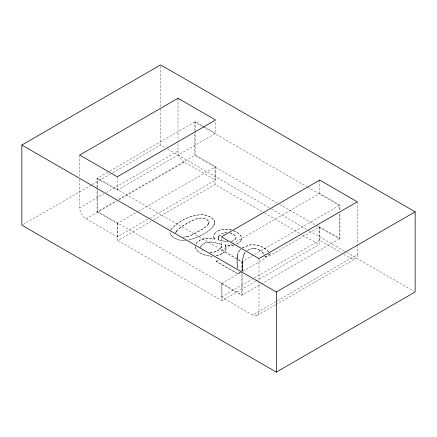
<?xml version="1.0" encoding="UTF-8"?>
<svg xmlns="http://www.w3.org/2000/svg" width="437" height="437" viewBox="0 0 437 437"><rect width="100%" height="100%" fill="white"/><g stroke="black" fill="none" stroke-linecap="round" stroke-linejoin="round"><path stroke-width="0.33" stroke-dasharray="2.19 1.64" d="M200.823 247.26L200.823 247.391A7.926 4.578 0 0 1 201.244 245.905C203.921 241.841 209.509 241.355 213.89 242.382A20.697 11.946 0 0 1 216.08 242.83L221.144 244.201L216.086 242.956A20.697 11.946 0 0 0 213.89 242.508C209.64 241.524 204.625 241.967 201.572 245.425M176.269 231.495L177.52 229.747L180.142 227.573A65.769 37.97 0 0 1 182.442 226.027L189.882 221.728A65.02 37.538 0 0 1 192.553 220.401A34.523 19.933 0 0 1 193.984 219.773L197.633 218.511L200.905 217.97A7.03 4.059 0 0 1 202.555 217.992A5.878 3.392 0 0 1 203.871 218.2L206.39 219.155L208.433 220.745A6.189 3.572 0 0 1 208.913 221.663L208.908 221.799A6.872 3.966 0 0 1 208.979 222.602L208.962 222.766M214.48 238.957L214.081 238.094M225.11 245.097L225.574 246.047M218.227 238.728L218.227 238.367M237.056 261.916L237.056 261.424M242.409 265.133L242.409 264.707M214.889 223.056L214.84 221.952A11.875 6.855 0 0 0 214.338 220.548C212.163 217.238 208.154 215.621 204.407 214.857A11.755 6.784 0 0 0 201.938 214.589C190.166 215.042 178.05 220.985 170.594 230.059M237.056 261.555L237.062 260.905M242.409 264.838L242.415 264.412M236.007 237.826L236.007 237.482M169.988 232.08L170.031 233.189A11.854 6.845 0 0 0 170.523 234.593C172.681 237.914 176.701 239.514 180.437 240.295A11.772 6.795 0 0 0 182.901 240.569L185.463 240.541M237.056 261.2L237.062 260.714M242.415 264.543L242.42 264.117M241.557 238.312L241.508 239.219M237.062 260.845L237.073 260.365M242.42 264.248L242.426 263.822M242.426 263.953L242.437 263.527M237.073 260.496L237.083 260.015M242.437 263.658L242.448 263.232M237.083 260.152L237.094 259.671M242.448 263.364L242.459 262.932M237.094 259.807L237.127 258.994M242.459 263.069L242.491 262.342M218.227 238.498L218.238 238.143M237.111 259.463L237.149 258.655M242.475 262.774L242.508 262.042M237.182 258.256L237.28 256.929M242.508 262.178L242.53 261.747M237.149 258.791L237.264 257.125M242.53 261.878L242.551 261.446M242.551 261.583L242.622 260.561M242.622 260.692L242.682 259.988M218.238 238.28L218.292 237.717M241.552 238.706L241.328 239.968M237.28 257.06L237.302 256.727M236.007 237.695L235.985 238.039A6.2 3.583 0 0 1 235.565 239.05L234.385 240.164L232.266 241.235A6.38 3.682 0 0 1 231.561 241.448M237.302 256.863L237.324 256.53M242.682 260.119L242.748 259.436M237.324 256.661L237.351 256.333M214.889 222.925L214.299 225.071M175.882 232.686L175.936 232.216M237.351 256.464L237.373 256.131M242.748 259.567L242.819 258.901M237.373 256.268L237.433 255.738M237.4 256.071L237.46 255.541M242.819 259.032L242.977 257.89M237.46 255.678L237.526 255.148A28.826 16.644 0 0 1 238.455 252.22A19.414 11.209 0 0 1 240.328 249.625M237.493 255.481L237.526 255.284A28.826 16.644 0 0 1 238.455 252.351L238.465 252.22M242.896 258.518L243.065 257.415M175.903 232.522L176.035 231.878M243.065 257.551L243.158 256.961M218.292 237.848L218.396 237.307M243.158 257.093L243.262 256.519M214.829 223.416C210.224 232.899 198.551 237.012 189.046 240.033M208.93 222.799L208.695 223.624M208.891 223.105L208.99 222.302A6.774 3.911 0 0 0 208.913 221.663M243.262 256.656L243.48 255.705M218.342 237.646L218.839 236.39M243.365 256.235L243.6 255.323M241.437 239.465L241.186 240.328A11.329 6.539 0 0 1 239.989 242.016L236.614 244.207M175.98 232.184L176.177 231.534M243.6 255.459L243.851 254.624M208.837 223.143L208.515 223.979M243.72 255.099L244.136 253.995M218.462 237.247L218.839 236.521M176.1 231.839L176.269 231.359M243.988 254.432L244.452 253.422M214.245 234.467L215.201 233.036A11.652 6.73 0 0 1 217.369 231.277M208.607 223.668C205.182 228.704 198.911 230.944 193.859 234.03A60.896 35.157 0 0 1 192.46 234.724M170.594 230.195C178.05 221.117 190.166 215.173 201.938 214.725A11.755 6.784 0 0 1 204.407 214.993C208.154 215.758 212.163 217.375 214.338 220.68A11.875 6.855 0 0 1 214.84 222.089M244.283 253.842L244.818 252.87M176.368 231.315L180.142 227.704A65.769 37.97 0 0 1 182.442 226.158L189.882 221.859A65.02 37.538 0 0 1 192.553 220.538L197 218.822L200.905 218.107A7.03 4.059 0 0 1 202.555 218.129A5.878 3.392 0 0 1 203.871 218.331L206.63 219.429L208.542 221.029A6.113 3.529 0 0 1 208.913 221.799M201.397 245.528L201.244 245.769A7.926 4.578 0 0 0 200.834 247.003A8.303 4.796 0 0 0 200.84 247.511M208.405 224.023C204.62 228.589 198.879 230.971 193.859 233.893A60.896 35.157 0 0 1 192.46 234.587M214.004 225.465C207.783 232.954 198.289 237.357 189.046 239.897M236.275 244.223L239.989 241.885A11.329 6.539 0 0 0 241.191 240.192M195.787 244.196A13.279 7.669 0 0 1 196.841 242.65L200.326 240.142L204.538 238.695A9.576 5.528 0 0 1 206.308 238.465L214.48 239.055L210.11 238.362L206.308 238.329A9.576 5.528 0 0 0 204.538 238.564L200.326 240.011L196.841 242.519A13.279 7.669 0 0 0 195.787 244.059M231.08 241.432A6.38 3.682 0 0 0 232.266 241.098L234.385 240.033L235.565 238.913A6.2 3.583 0 0 0 235.985 237.903M216.2 255.825A13.296 7.675 0 0 0 217.205 255.601A15.535 8.969 0 0 0 222.034 253.678L222.389 253.482A13.449 7.762 0 0 0 225.607 250.106L225.716 249.696A13.629 7.866 0 0 0 225.989 247.402L225.989 247.539A13.629 7.866 0 0 1 225.716 249.827M210.093 252.559L211.076 252.537A9.707 5.605 0 0 0 214.332 252.029L218.784 249.937A11.996 6.926 0 0 0 220.827 247.795A12.558 7.249 0 0 0 221.122 244.07M210.093 252.69L211.076 252.668A9.707 5.605 0 0 0 214.332 252.165L218.527 250.248A12.132 7.003 0 0 0 220.953 247.719A12.558 7.249 0 0 0 221.122 244.207M97.041 187.287L97.041 178.427L109.403 171.288M109.987 170.954L195.366 121.661L204.62 127.003M23.03 224.498L91.552 184.938M92.141 184.594L110.452 174.024M112.817 172.659L160.663 145.035L165.388 147.766M147.897 219.188L117.285 236.865L86.051 218.833A8.997 5.195 60 0 1 79.687 207.815L103.826 193.875M106.186 192.52L178.012 151.049L178.012 141.577M97.041 178.427L117.285 190.117L215.61 133.351L215.61 121.328M97.041 187.97L97.041 211.819L116.471 200.605M118.82 199.25L195.366 155.053L215.61 166.743L215.61 180.099L150.257 217.828M86.051 218.833L116.668 201.157M119.022 199.796L184.376 162.067L215.61 180.099M97.041 211.819L117.285 223.509L137.89 211.612M138.474 211.273L215.61 166.743M117.859 223.176L117.859 240.541L151.426 221.16M153.786 219.8L215.031 184.441L263.85 212.628M233.79 245.124A8.931 5.157 0 0 1 232.309 245.354L225.11 244.993L232.309 245.223A8.931 5.157 0 0 0 233.79 244.993M221.39 238.203L221.39 250.221L231.992 244.103M232.577 243.764L319.715 193.454L339.959 205.144L339.959 210.596M240.416 272.207L237.679 273.786L216.277 261.43L218.576 259.971M216.277 261.43L218.576 260.102M221.39 250.221L241.634 261.91L339.959 205.144M264.948 256.361L265.352 256.83L270.208 253.815M265.079 256.617L265.352 256.967L270.301 253.973M216.277 261.293L237.679 273.649L240.416 272.071M357.313 245.097L357.313 254.563L252.624 315.006L221.39 296.974L221.39 283.613L240.235 272.737M242.584 271.382L319.715 226.847L339.959 238.536L339.959 213.322M221.39 296.974L252.007 279.298M254.361 277.937L319.715 240.208L341.521 252.794M117.859 240.541L221.969 300.645L255.536 281.264M256.126 280.925L319.141 244.545L319.141 227.18M221.39 283.613L241.634 295.303L339.959 238.536M257.125 315.448L275.266 304.977M275.851 304.638L355.45 258.682M247.096 250.669A15.229 8.795 0 0 1 248.079 250.04L251.095 248.828L254.159 248.516L250.707 249.063L248.085 250.177A15.344 8.86 0 0 0 247.091 250.805M242.191 248.074A19.998 11.542 0 0 1 243.627 247.178L248.844 245.152A11.597 6.697 0 0 1 252.002 244.753A12.127 7.003 0 0 1 253.979 244.758A12.023 6.943 0 0 1 255.945 244.955L259.786 245.916L263.495 247.642A26.952 15.563 0 0 1 267.663 250.865A49.474 28.563 0 0 1 268.558 251.756M242.415 248.052A19.998 11.542 0 0 1 243.627 247.315L248.844 245.288A11.597 6.697 0 0 1 252.002 244.884A12.127 7.003 0 0 1 253.318 244.867A12.023 6.943 0 0 1 255.945 245.086L259.786 246.047L263.495 247.774A26.952 15.563 0 0 1 267.663 250.996A55.679 32.147 0 0 1 268.558 251.892M185.463 240.41L182.901 240.437A11.772 6.795 0 0 1 180.437 240.159C176.701 239.378 172.681 237.777 170.523 234.461A11.854 6.845 0 0 1 170.031 233.052M227.333 232.462L226.186 232.506A7.194 4.151 0 0 0 223.733 232.987L221.876 233.942L223.739 233.118A7.194 4.151 0 0 1 226.186 232.642L227.333 232.593M212.382 256.235A13.296 7.675 0 0 1 211.666 256.24C206.198 256.093 200.441 254.268 196.677 250.155A15.202 8.778 0 0 1 195.547 248.074L195.344 247.063M227.912 241.645L225.448 241.388A19.097 11.029 0 0 1 224.995 241.311L220.614 240.399A30.699 17.726 0 0 1 218.385 239.815L218.385 239.951A30.699 17.726 0 0 0 220.619 240.53L224.995 241.448A19.097 11.029 0 0 0 225.448 241.524L227.912 241.776M231.135 229.928L229.212 229.523A13.023 7.516 0 0 0 226.585 229.256L223.394 229.359A10.849 6.265 0 0 0 220.488 229.944L217.375 231.277L220.488 229.813A10.849 6.265 0 0 1 223.394 229.228L226.585 229.125A13.023 7.516 0 0 1 229.212 229.392L231.763 229.971M229.999 232.768L233.238 234.068L235.352 235.8A7.708 4.452 0 0 1 235.996 237.264L236.007 237.613M229.999 232.899L233.238 234.199L235.352 235.931A7.708 4.452 0 0 1 235.996 237.4L235.991 237.264M233.626 230.61L238.198 233.079L240.683 235.587A13.984 8.074 0 0 1 241.475 237.515L241.557 238.449M233.626 230.747L238.198 233.211L240.683 235.718A13.984 8.074 0 0 1 241.475 237.652M195.426 247.506L195.547 247.943A15.202 8.778 0 0 0 196.677 250.019C200.37 254.268 206.477 255.809 211.666 256.235M205.199 127.336L215.61 133.351M202.457 126.424L194.787 121.994L194.787 130.854M203.047 126.763L306.921 186.736M307.511 187.074L339.38 205.477L339.38 210.929M277.413 203.09L194.787 155.386L194.787 133.58M279.729 204.429L315.607 225.142M316.197 225.487L339.38 238.87L339.38 213.655M167.748 149.126L271.077 208.788M271.667 209.126L308.866 230.605M309.456 230.944L346.066 252.078M346.656 252.422L413.97 291.282M343.875 254.154L350.949 258.24A8.997 5.195 60 0 0 357.313 254.563M264.44 212.966L300.317 233.68M302.672 235.04L319.141 244.545M202.484 250.122L202.768 250.341M202.484 250.254L202.768 250.472M269.864 253.318L270.099 253.788M270.099 253.657L270.301 254.105M225.11 244.993L225.694 246.348M214.48 239.055L213.901 237.542A12.859 7.424 0 0 1 214.119 234.593M264.948 256.229L265.079 256.748M225.694 246.211L225.88 246.949M213.983 237.952L213.901 237.679A12.859 7.424 0 0 1 214.119 234.729L215.201 232.899A11.652 6.73 0 0 1 217.369 231.14M225.798 246.512L225.945 247.244M218.385 239.951L218.26 239.066M218.331 239.695L218.238 238.826M225.945 247.107L225.989 247.539M195.344 247.2L195.29 246.173M237.286 267.843L237.302 268.236M237.269 267.575L237.286 267.974M242.584 270.487L242.601 270.945L242.568 270.17M237.258 267.297L237.269 267.712M237.225 266.717L237.242 267.149M237.242 267.012L237.258 267.433M242.551 269.853L242.568 270.301M237.209 266.412L237.225 266.849M242.535 269.536L242.551 269.984M237.209 266.543L237.182 265.772M237.165 265.434L237.198 266.231M242.524 269.219L242.535 269.667M237.165 265.57L237.105 263.997M218.227 238.597L218.238 238.963M242.508 268.908L242.524 269.356M237.116 264.505L237.133 264.871M242.497 268.597L242.508 269.039M237.089 263.62L237.105 264.134M242.486 268.285L242.497 268.728M242.475 267.979L242.486 268.422M242.464 267.673L242.475 268.116M237.078 263.249L237.089 263.757M242.453 267.373L242.464 267.81M242.448 267.073L242.453 267.504M242.437 266.772L242.448 267.204M237.067 262.877L237.078 263.38M242.431 266.472L242.437 266.903M242.431 266.608L242.42 265.882M242.426 266.308L242.415 265.587M237.062 262.511L237.067 263.008M237.056 262.145L237.062 262.642M242.409 265.297L242.415 265.723M237.056 261.779L237.056 262.276M242.409 265.002L242.409 265.428M357.313 201.801L357.313 244.42M319.715 180.099L319.715 193.454M319.715 226.847L319.715 240.208M263.637 253.766A23.494 13.563 0 0 0 262.003 251.914A14.918 8.614 0 0 0 259.818 250.292L259.813 250.155A14.918 8.614 0 0 1 262.003 251.783A23.494 13.563 0 0 1 263.637 253.629L263.637 253.766A17.578 10.149 0 0 1 264.167 254.574M258.988 258.573L258.988 311.33A8.997 5.195 60 0 1 252.624 315.006M242.213 271.115L242.213 261.577L97.62 178.094L97.62 187.637M242.213 273.841L242.213 294.97L97.62 211.486L97.62 190.363M241.634 261.91L241.634 270.771M241.634 271.453L241.634 295.303M222.045 253.684L222.389 253.345A13.449 7.762 0 0 0 225.607 249.975M221.969 283.28L221.969 300.645M215.031 167.076L215.031 184.441M195.366 121.661L195.366 130.521M195.366 131.204L195.366 155.053M178.012 98.287L178.012 140.9M160.663 66.249L160.663 108.36M160.663 109.042L160.663 145.035M117.285 176.761L117.285 190.117M117.285 223.509L117.285 236.865M79.687 155.053L79.687 176.701M79.687 179.405L79.687 207.815M175.914 233.194A6.724 3.884 0 0 1 175.882 232.55M192.433 234.571A23.489 13.563 0 0 1 187.162 236.57M183.005 237.067A7.555 4.359 0 0 0 184.731 236.996L187.145 236.554L184.441 237.16A7.445 4.299 0 0 1 183.573 237.204M192.433 234.707A23.489 13.563 0 0 1 187.162 236.707M244.824 252.87A15.229 8.795 0 0 1 245.239 252.34M244.638 253.28A15.344 8.86 0 0 1 245.239 252.477M254.181 248.44A9.259 5.348 0 0 1 259.742 250.193M254.181 248.571A9.259 5.348 0 0 1 259.742 250.325M263.637 253.635A17.578 10.149 0 0 1 264.227 254.547M240.301 249.614A19.998 11.542 0 0 1 240.809 249.145M240.301 249.745A19.998 11.542 0 0 1 240.984 249.123M238.46 252.351A19.414 11.209 0 0 1 240.328 249.756M218.795 236.379A13.383 7.724 0 0 1 221.903 233.822M218.795 236.51A13.383 7.724 0 0 1 221.903 233.959M221.98 253.515A14.454 8.347 0 0 1 216.206 255.7M212.027 256.169A14.454 8.347 0 0 1 211.666 256.175M184.376 162.067A8.997 5.195 60 0 1 178.012 151.049"/><path stroke-width="0.66" d="M21.85 145.035L160.663 64.894L415.15 211.819L415.15 291.965L276.337 372.106L21.85 225.181L21.85 145.035L276.337 291.965L415.15 211.819M276.337 291.965L276.337 372.106M178.012 98.287L79.687 155.053L117.285 176.761L215.61 119.989L178.012 98.287M319.715 180.099L221.39 236.865L258.988 258.573L357.313 201.801L319.715 180.099"/></g></svg>
